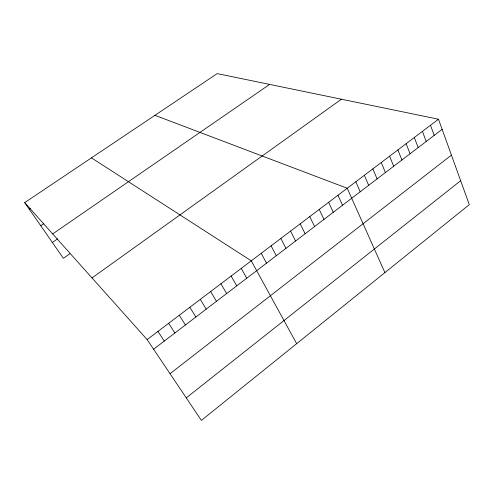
<?xml version="1.0" encoding="UTF-8"?>
<svg xmlns="http://www.w3.org/2000/svg" width="494" height="494" viewBox="0 0 494 494"><rect width="100%" height="100%" fill="white"/><g stroke="black" fill="none" stroke-linecap="round" stroke-linejoin="round"><path stroke-width="0.74" d="M186.257 397.88L460.667 180.711M170.029 373.699L451.436 155.122M153.597 349.221L442.136 129.335M147.132 339.582L438.493 119.221L469.3 204.658L201.379 420.4L147.132 339.582L24.7 202.614L217.187 73.6L438.493 119.221M92.014 277.924L341.416 99.208M69.815 253.793L63.362 258.313L24.7 202.614M52.376 242.48L57.736 238.769M52.685 233.921L269.619 84.406M40.761 225.752L43.793 223.683M29.202 209.098L30.43 208.264M154.937 115.324L347.214 188.251L384.919 272.608M91.452 157.876L251.267 260.82L296.659 343.676M157.944 331.406L164.292 341.07M168.664 323.298L174.901 332.981M179.291 315.258L185.423 324.966M189.832 307.287L195.852 317.018M200.286 299.383L206.196 309.133M210.654 291.54L216.458 301.315M220.929 283.766L226.635 293.56M231.124 276.053L236.725 285.872M241.239 268.409L246.734 278.239M261.215 253.299L266.513 263.172M271.083 245.839L276.282 255.725M280.864 238.435L285.97 248.34M290.571 231.093L295.585 241.016M300.204 223.813L305.125 233.748M309.757 216.588L314.585 226.536M319.235 209.419L323.971 219.385M328.634 202.305L333.283 212.29M337.964 195.254L342.521 205.251M355.816 181.749L360.212 191.771M364.356 175.29L368.672 185.324M372.834 168.88L377.07 178.921M381.251 162.514L385.413 172.567M389.605 156.197L393.687 166.256M397.898 149.923L401.906 159.994M406.136 143.692L410.069 153.776M414.312 137.511L418.171 147.601M422.426 131.367L426.217 141.469M430.49 125.272L434.207 135.381"/></g></svg>
